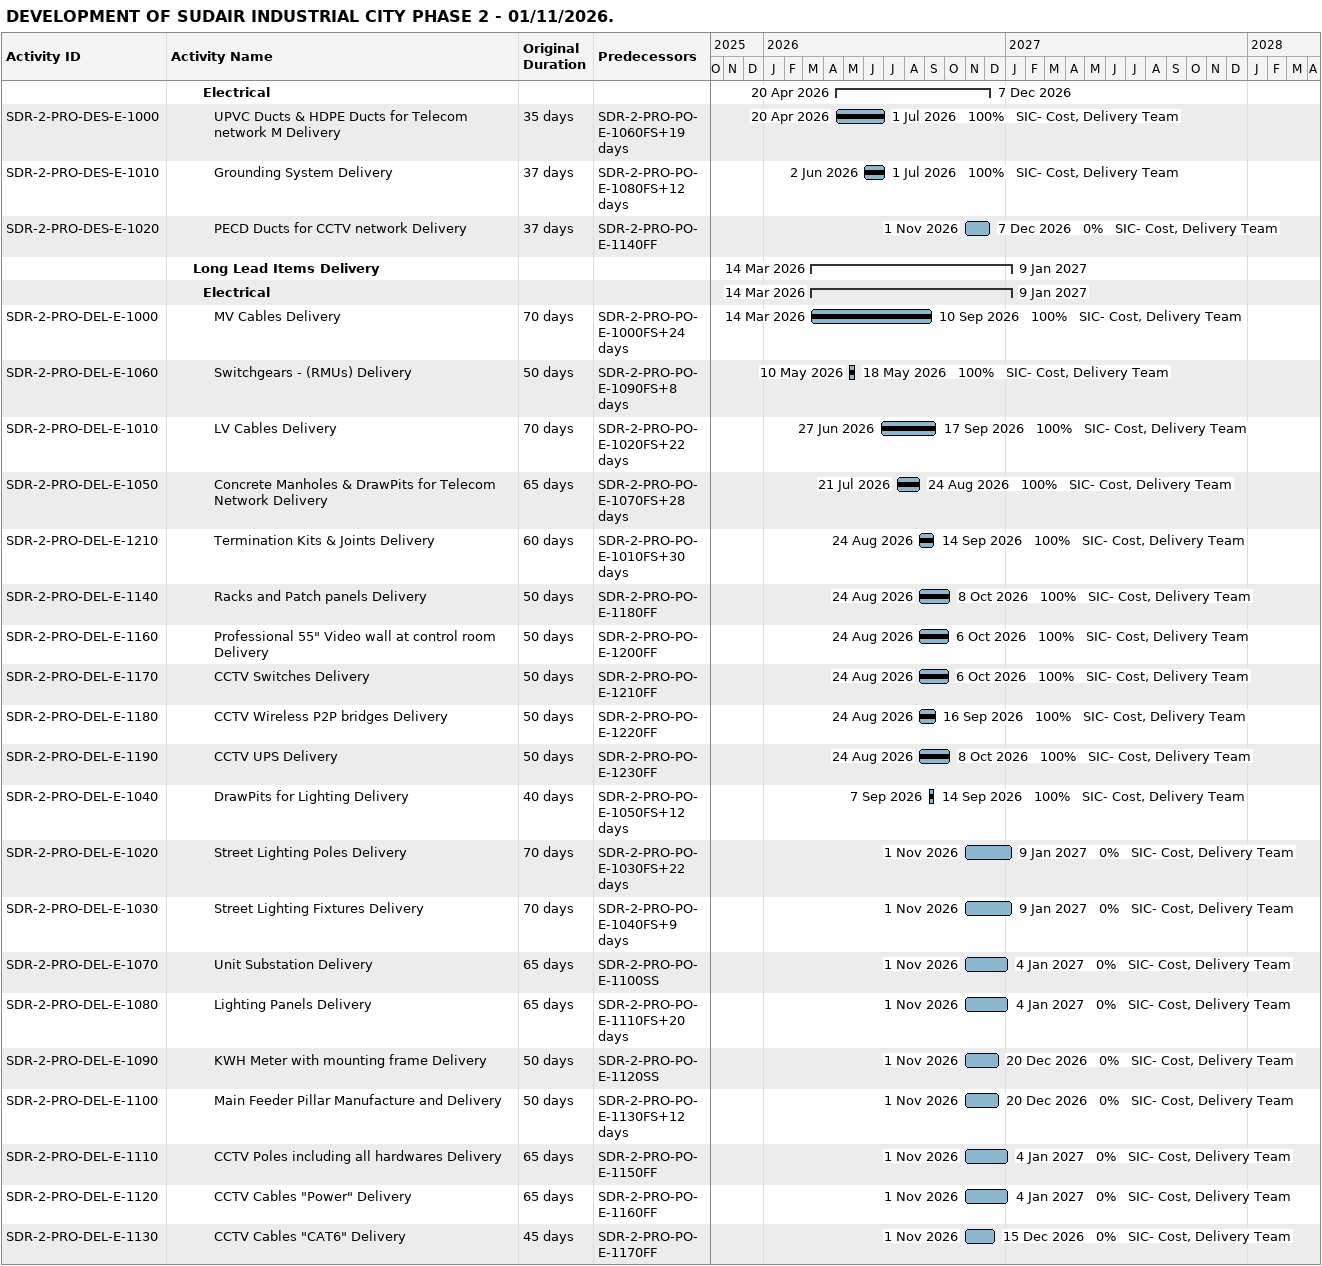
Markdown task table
DEVELOPMENT OF SUDAIR INDUSTRIAL CITY PHASE 2 - 01/11/2026.

| ID | Level | Task | Original duration | Start | Finish | Predecessors | Resources | % complete |
|---|---|---|---|---|---|---|---|---|
|  | 4 | **Electrical** |  | 2026-04-20 | 2026-12-07 |  |  |  |
| SDR-2-PRO-DES-E-1000 | 5 | UPVC Ducts & HDPE Ducts for Telecom network M Delivery | 35d | 2026-04-20 | 2026-07-01 | SDR-2-PRO-PO-E-1060FS+19d | SIC- Cost, Delivery Team | 100 |
| SDR-2-PRO-DES-E-1010 | 5 | Grounding System Delivery | 37d | 2026-06-02 | 2026-07-01 | SDR-2-PRO-PO-E-1080FS+12d | SIC- Cost, Delivery Team | 100 |
| SDR-2-PRO-DES-E-1020 | 5 | PECD Ducts for CCTV network Delivery | 37d | 2026-11-01 | 2026-12-07 | SDR-2-PRO-PO-E-1140FF | SIC- Cost, Delivery Team | 0 |
|  | 3 | **Long Lead Items Delivery** |  | 2026-03-14 | 2027-01-09 |  |  |  |
|  | 4 | **Electrical** |  | 2026-03-14 | 2027-01-09 |  |  |  |
| SDR-2-PRO-DEL-E-1000 | 5 | MV Cables Delivery | 70d | 2026-03-14 | 2026-09-10 | SDR-2-PRO-PO-E-1000FS+24d | SIC- Cost, Delivery Team | 100 |
| SDR-2-PRO-DEL-E-1060 | 5 | Switchgears - (RMUs) Delivery | 50d | 2026-05-10 | 2026-05-18 | SDR-2-PRO-PO-E-1090FS+8d | SIC- Cost, Delivery Team | 100 |
| SDR-2-PRO-DEL-E-1010 | 5 | LV Cables Delivery | 70d | 2026-06-27 | 2026-09-17 | SDR-2-PRO-PO-E-1020FS+22d | SIC- Cost, Delivery Team | 100 |
| SDR-2-PRO-DEL-E-1050 | 5 | Concrete Manholes & DrawPits for Telecom Network Delivery | 65d | 2026-07-21 | 2026-08-24 | SDR-2-PRO-PO-E-1070FS+28d | SIC- Cost, Delivery Team | 100 |
| SDR-2-PRO-DEL-E-1210 | 5 | Termination Kits & Joints Delivery | 60d | 2026-08-24 | 2026-09-14 | SDR-2-PRO-PO-E-1010FS+30d | SIC- Cost, Delivery Team | 100 |
| SDR-2-PRO-DEL-E-1140 | 5 | Racks and Patch panels Delivery | 50d | 2026-08-24 | 2026-10-08 | SDR-2-PRO-PO-E-1180FF | SIC- Cost, Delivery Team | 100 |
| SDR-2-PRO-DEL-E-1160 | 5 | Professional 55" Video wall at control room Delivery | 50d | 2026-08-24 | 2026-10-06 | SDR-2-PRO-PO-E-1200FF | SIC- Cost, Delivery Team | 100 |
| SDR-2-PRO-DEL-E-1170 | 5 | CCTV Switches Delivery | 50d | 2026-08-24 | 2026-10-06 | SDR-2-PRO-PO-E-1210FF | SIC- Cost, Delivery Team | 100 |
| SDR-2-PRO-DEL-E-1180 | 5 | CCTV Wireless P2P bridges Delivery | 50d | 2026-08-24 | 2026-09-16 | SDR-2-PRO-PO-E-1220FF | SIC- Cost, Delivery Team | 100 |
| SDR-2-PRO-DEL-E-1190 | 5 | CCTV UPS Delivery | 50d | 2026-08-24 | 2026-10-08 | SDR-2-PRO-PO-E-1230FF | SIC- Cost, Delivery Team | 100 |
| SDR-2-PRO-DEL-E-1040 | 5 | DrawPits for Lighting Delivery | 40d | 2026-09-07 | 2026-09-14 | SDR-2-PRO-PO-E-1050FS+12d | SIC- Cost, Delivery Team | 100 |
| SDR-2-PRO-DEL-E-1020 | 5 | Street Lighting Poles Delivery | 70d | 2026-11-01 | 2027-01-09 | SDR-2-PRO-PO-E-1030FS+22d | SIC- Cost, Delivery Team | 0 |
| SDR-2-PRO-DEL-E-1030 | 5 | Street Lighting Fixtures Delivery | 70d | 2026-11-01 | 2027-01-09 | SDR-2-PRO-PO-E-1040FS+9d | SIC- Cost, Delivery Team | 0 |
| SDR-2-PRO-DEL-E-1070 | 5 | Unit Substation Delivery | 65d | 2026-11-01 | 2027-01-04 | SDR-2-PRO-PO-E-1100SS | SIC- Cost, Delivery Team | 0 |
| SDR-2-PRO-DEL-E-1080 | 5 | Lighting Panels Delivery | 65d | 2026-11-01 | 2027-01-04 | SDR-2-PRO-PO-E-1110FS+20d | SIC- Cost, Delivery Team | 0 |
| SDR-2-PRO-DEL-E-1090 | 5 | KWH Meter with mounting frame Delivery | 50d | 2026-11-01 | 2026-12-20 | SDR-2-PRO-PO-E-1120SS | SIC- Cost, Delivery Team | 0 |
| SDR-2-PRO-DEL-E-1100 | 5 | Main Feeder Pillar Manufacture and Delivery | 50d | 2026-11-01 | 2026-12-20 | SDR-2-PRO-PO-E-1130FS+12d | SIC- Cost, Delivery Team | 0 |
| SDR-2-PRO-DEL-E-1110 | 5 | CCTV Poles including all hardwares Delivery | 65d | 2026-11-01 | 2027-01-04 | SDR-2-PRO-PO-E-1150FF | SIC- Cost, Delivery Team | 0 |
| SDR-2-PRO-DEL-E-1120 | 5 | CCTV Cables "Power" Delivery | 65d | 2026-11-01 | 2027-01-04 | SDR-2-PRO-PO-E-1160FF | SIC- Cost, Delivery Team | 0 |
| SDR-2-PRO-DEL-E-1130 | 5 | CCTV Cables "CAT6" Delivery | 45d | 2026-11-01 | 2026-12-15 | SDR-2-PRO-PO-E-1170FF | SIC- Cost, Delivery Team | 0 |
